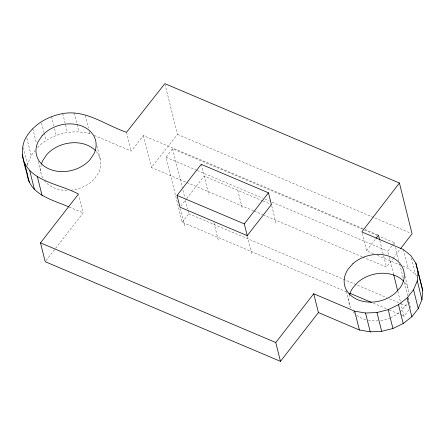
<?xml version="1.0" encoding="UTF-8"?>
<svg xmlns="http://www.w3.org/2000/svg" width="445" height="445" viewBox="0 0 445 445"><rect width="100%" height="100%" fill="white"/><g stroke="black" fill="none" stroke-linecap="round" stroke-linejoin="round"><path stroke-width="0.33" stroke-dasharray="2.23 1.67" d="M27.49 165.701L27.584 164.405L31.161 155.477L34.927 150.577M373.527 253.728L366.513 250.758L375.597 238.932M362.814 257.071L386.444 267.078L392.746 258.879M393.163 258.334L400.305 249.044M46.046 260.592L83.143 212.916L78.782 195.438M346.488 291.825L182.205 222.244L166.002 157.246L172.593 148.769L363.726 229.726M180.831 206.074L186.344 198.987M186.767 198.442L204.16 176.087L262.528 200.812M182.205 222.244L188.802 213.767L187.796 209.745M388.652 254.551L387.812 251.197L391.934 245.901M392.345 245.373L394.409 242.725L379.707 236.495M402.102 315.383L404.021 316.195L408.966 309.842M94.245 135.43L131.236 151.1L143.44 135.608L364.438 229.22M253.594 210.808L151.395 167.52L177.499 134.384L165.184 84.989M400.155 311.773L404.944 306.405A30.444 23.39 -14 0 0 407.748 301.015M37.441 147.306C51.52 133.862 73.091 128.177 91.698 134.351M69.253 207.059L83.143 212.916M177.499 134.384L410.785 233.197M365.078 229.487L378.489 235.171M364.366 229.998L377.149 235.416M166.002 157.246L196.684 170.24M197.324 170.513L262.522 198.131M265.081 199.21L269.559 201.107M272.112 202.191L387.812 251.197M263.162 201.079L271.406 204.572M377.354 255.347L399.677 264.803M402.87 266.155L407.97 268.313L415.502 274.376L416.587 276.006M254.229 211.075L262.533 214.596M263.173 214.863L362.174 256.798M188.802 213.767L386.961 297.705M389.52 298.784L400.389 303.39M401.023 303.662L408.059 306.638M373.338 303.201L388.68 309.698M389.319 309.97L401.462 315.116M411.48 258.239L415.502 274.376M403.276 249.495L407.97 268.313M404.961 276.039L407.982 288.143M394.409 242.725L394.91 244.733M395.577 247.414L398.92 260.815M399.755 264.169L403.265 278.236M404.266 282.258L407.609 295.658M408.276 298.339L410.613 307.723M389.319 257.232L393.497 273.981M397.841 291.403L400.511 302.127M400.678 302.795L404.021 316.195M379.813 240.489L383.462 255.113M383.629 255.78L386.444 267.078M362.158 233.275L366.513 250.758M346.166 291.275L349.853 306.065M271.745 205.918L276.1 223.396M237.786 190.332L242.475 209.15M247.398 236.317L251.926 254.468M201.223 164.322L208.85 194.91M213.939 222.75L218.3 240.228M172.593 148.769L182.283 187.634M182.951 190.315L184.792 197.686M185.459 200.367L187.629 209.078M180.314 208.505L184.675 225.988M143.44 135.608L151.395 167.52M126.547 132.276L131.236 151.1M96.838 145.565L100.526 160.35M85.256 115.389L88.444 128.16M89.278 131.52L89.784 133.539M74.198 112.969L76.879 123.727M77.046 124.4L78.887 131.792M62.751 113.597L67.44 132.421M51.525 116.546L53.873 125.957M54.546 128.65L56.22 135.369M41.63 122.97L43.977 132.382M44.144 133.055L45.985 140.448M32.746 128.483L36.434 143.273M38.103 161.357L40.951 172.782M26.806 138L31.161 155.477M23.39 147.595L27.584 164.405M408.616 297.916A30.444 23.39 -14 0 1 408.326 299.168M399.126 312.646A30.444 23.39 -14 0 1 390.999 317.597M390.393 317.858A30.444 23.39 -14 0 1 380.18 320.634M378.228 320.839A30.444 23.39 -14 0 1 368.371 320.317M365.729 319.682A30.444 23.39 -14 0 1 356.545 315.132M354.559 313.391A30.444 23.39 -14 0 1 352.846 311.483M350.638 307.957A30.444 23.39 -14 0 1 349.353 295.669M404.983 282.725A30.444 23.39 -14 0 1 408.994 294.173M96.254 151.517A30.444 23.39 -14 0 1 98.618 172.705L94.746 178.462A30.444 23.39 -14 0 1 70.983 190.221M67.056 190.427A30.444 23.39 -14 0 1 44.422 180.626M42.714 177.933A30.444 23.39 -14 0 1 41.118 165.368"/><path stroke-width="0.67" d="M68.619 206.792C52.354 199.738 29.237 194.721 26.945 173.478C23.407 161.279 19.202 148.385 26.472 136.654C34.36 123.916 48.244 116.189 62.751 113.597C85.918 109.298 105.671 125.351 126.547 132.276L164.85 83.654L399.41 183.006L412.059 233.742L400.723 248.499M22.25 154.654C26.066 181.499 59.391 183.279 78.448 194.092L40.501 242.87L45.195 261.688L280.467 361.346L275.778 342.522L313.725 293.75L354.682 311.166L365.529 313.024L376.971 312.512L388.218 309.67L398.52 304.686L407.158 297.905L413.555 289.784L417.276 280.884L418.055 271.8L415.853 263.162L410.813 255.552L403.276 249.495L361.818 231.934L399.41 183.006M313.725 293.75L318.414 312.574L359.376 329.99L370.223 331.848L381.66 331.336L392.913 328.493L403.209 323.509L411.853 316.729L418.25 308.607L421.966 299.702L422.75 290.624L418.055 271.8M376.014 238.392L378.489 235.171L379.652 239.822M177.049 195.399L201.223 164.322L268.474 192.807L271.406 204.572L247.231 235.65L179.98 207.164L177.049 195.399L244.299 223.885L247.231 235.65M244.299 223.885L268.474 192.807M280.467 361.346L318.414 312.574M349.687 293.183L371.419 302.389M40.501 242.87L275.778 342.522M422.75 290.624L415.853 263.162M417.276 280.884L421.966 299.702M413.555 289.784L418.25 308.607M407.158 297.905L411.853 316.729M393.664 274.654L397.669 290.735M398.52 304.686L403.209 323.509M388.218 309.67L392.913 328.493M376.971 312.512L381.66 331.336M365.529 313.024L370.223 331.848M354.682 311.166L359.376 329.99M37.408 176.776L42.103 195.6M29.765 170.802L34.46 189.626M24.597 163.259L29.287 182.083M41.435 164.116A30.444 23.39 -14 0 1 42.859 160.434L46.731 154.671A30.444 23.39 -14 0 1 95.386 150.566M349.503 295.041A30.444 23.39 -14 0 1 352.885 287.804L357.674 282.436A30.444 23.39 -14 0 1 403.732 281.279M42.036 135.847L38.164 141.61A30.444 23.39 -14 0 0 51.22 169.806A30.444 23.39 -14 0 0 90.057 159.638L93.928 153.881A30.444 23.39 -14 0 0 80.873 125.685A30.444 23.39 -14 0 0 42.036 135.847M352.985 263.612L348.196 268.98A30.444 23.39 -14 0 0 355.883 298.851A30.444 23.39 -14 0 0 395.466 292.949L400.25 287.581A30.444 23.39 -14 0 0 392.562 257.711A30.444 23.39 -14 0 0 352.985 263.612"/></g></svg>
